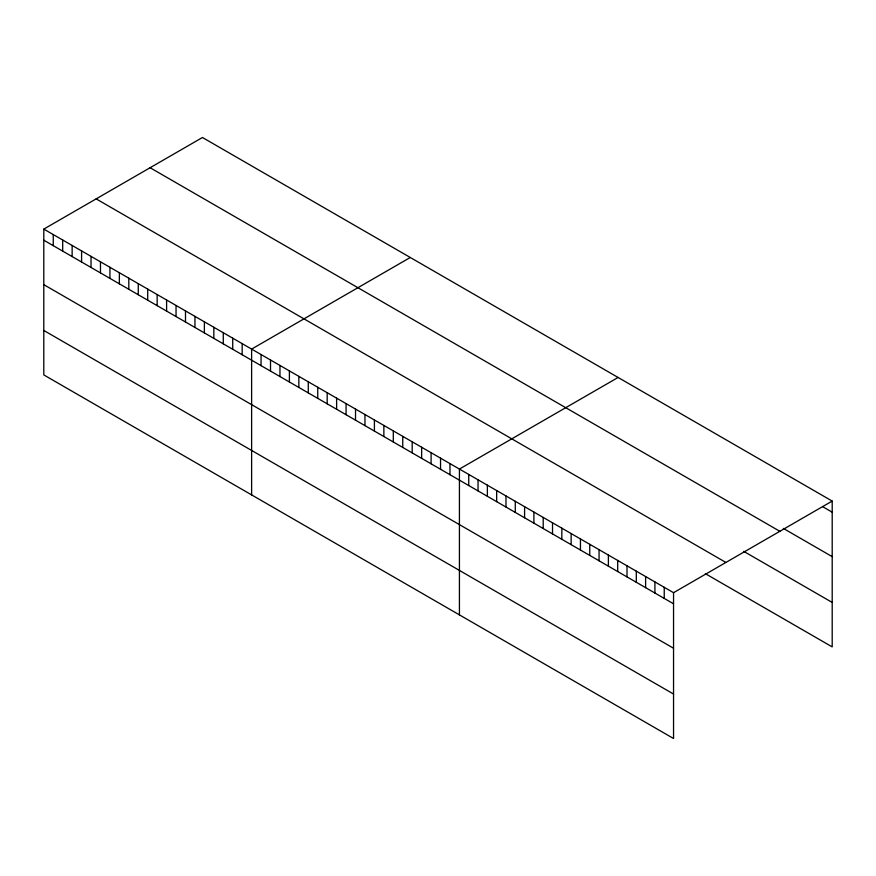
<?xml version="1.0" encoding="UTF-8"?>
<svg xmlns="http://www.w3.org/2000/svg" width="876" height="876" viewBox="0 0 876 876"><rect width="100%" height="100%" fill="white"/><g stroke="black" fill="none" stroke-linecap="round" stroke-linejoin="round"><path stroke-width="1.31" d="M43.8 229.107L673.545 592.68L673.545 738.501L43.8 374.917L43.8 229.107L202.455 137.499L832.2 501.083L832.2 646.893L705.366 573.67M410.275 257.478L251.62 349.086L251.62 494.896M618.084 377.468L459.429 469.065L459.429 614.886M673.545 592.68L832.2 501.083M822.892 506.799L832.2 512.175M783.33 528.414L832.2 556.632M150.103 167.732L779.848 531.305M743.757 551.376L832.2 602.436M96.152 198.874L725.897 562.458M43.8 240.199L673.545 603.783M43.8 284.656L673.545 648.24M43.8 330.46L673.545 694.044M664.238 587.303L664.238 598.407M654.919 581.927L654.919 593.03M645.612 576.561L645.612 587.654M636.304 571.185L636.304 582.277M626.997 565.808L626.997 576.901M617.69 560.432L617.69 571.535M608.382 555.055L608.382 566.159M599.064 549.679L599.064 560.782M589.756 544.314L589.756 555.406M580.449 538.937L580.449 550.029M571.141 533.561L571.141 544.653M561.834 528.184L561.834 539.288M552.526 522.808L552.526 533.911M543.208 517.431L543.208 528.535M533.9 512.066L533.9 523.158M524.593 506.689L524.593 517.782M515.285 501.313L515.285 512.405M505.978 495.936L505.978 507.04M496.67 490.56L496.67 501.663M487.363 485.184L487.363 496.287M478.044 479.818L478.044 490.91M468.737 474.442L468.737 485.534M449.979 463.612L449.979 474.704M440.54 458.159L440.54 469.251M431.091 452.706L431.091 463.798M421.641 447.253L421.641 458.345M412.202 441.8L412.202 452.892M402.752 436.347L402.752 447.439M393.302 430.893L393.302 441.986M383.863 425.44L383.863 436.533M374.413 419.976L374.413 431.08M364.964 414.523L364.964 425.626M355.525 409.07L355.525 420.173M346.075 403.617L346.075 414.72M336.625 398.164L336.625 409.267M327.186 392.711L327.186 403.814M317.736 387.258L317.736 398.361M308.286 381.805L308.286 392.908M298.847 376.351L298.847 387.455M289.398 370.898L289.398 382.002M279.959 365.445L279.959 376.538M270.509 359.992L270.509 371.085M261.059 354.539L261.059 365.631M242.17 343.633L242.17 354.725M232.72 338.18L232.72 349.272M223.281 332.727L223.281 343.819M213.832 327.274L213.832 338.366M204.382 321.82L204.382 332.913M194.943 316.356L194.943 327.46M185.493 310.903L185.493 322.007M176.043 305.45L176.043 316.554M166.604 299.997L166.604 311.1M157.154 294.544L157.154 305.647M147.705 289.091L147.705 300.194M138.266 283.638L138.266 294.741M128.816 278.185L128.816 289.288M119.366 272.732L119.366 283.835M109.927 267.279L109.927 278.382M100.477 261.825L100.477 272.918M91.027 256.372L91.027 267.465M81.588 250.919L81.588 262.012M72.139 245.466L72.139 256.558M62.689 240.013L62.689 251.105M53.25 234.56L53.25 245.652"/></g></svg>
